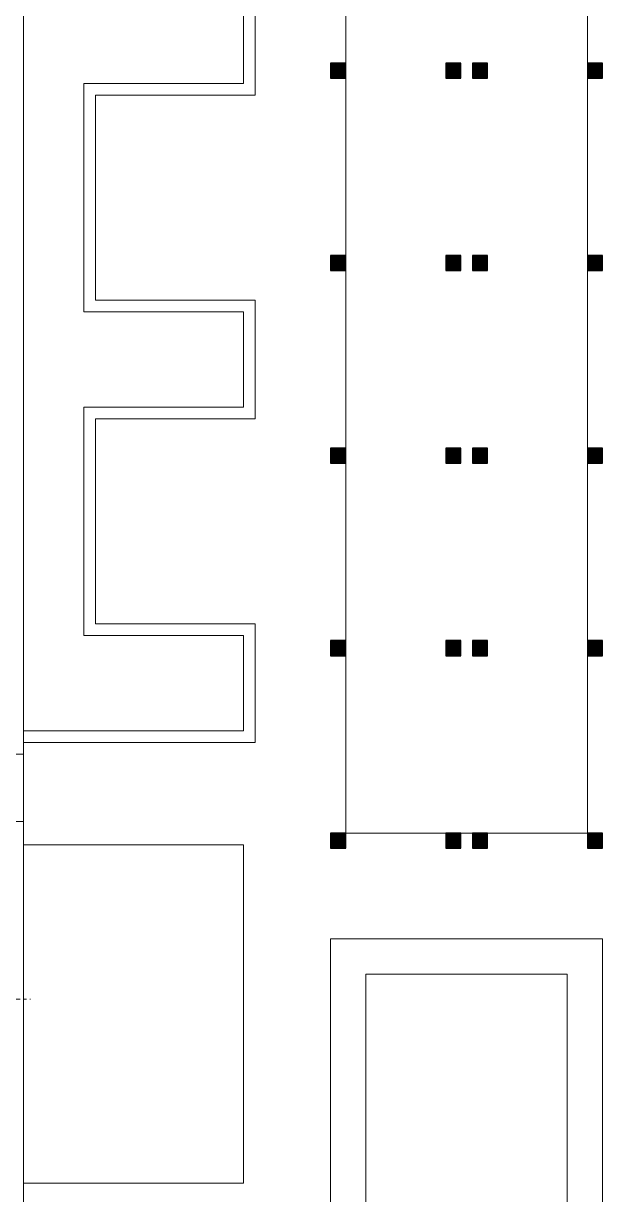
# Model space of a CAD drawing. Header units: metres. Extents: x 5205117 to 5948571, y 646915 to 1143748.
# Drawn here: x 5332847 to 5344347, y 1003441 to 1026706 of the extents above; entities that cross this region are included whole.
import ezdxf

# ---------------------------------------------------------------- set-up
doc = ezdxf.new("R2010")
doc.units = ezdxf.units.M
doc.header["$MEASUREMENT"] = 0
doc.linetypes.add('CENTER', pattern=[2, 1.25, -0.25, 0.25, -0.25])
doc.linetypes.add('CONTINOUS', pattern=[0])
for name, color, linetype, lineweight in [('A-Center line', 1, 'CENTER', 9), ('A-Column', 191, 'CONTINOUS', 30), ('A-Elevation 1', 4, 'Continuous', 13), ('A-Elevation 2', 163, 'Continuous', 9), ('A-Elevation 3', 251, 'Continuous', 5), ('A-R.C.C.', 190, 'Continuous', 30), ('H-Column', 191, 'Continuous', 5)]:
    doc.layers.add(name, color=color, linetype=linetype, lineweight=lineweight)

# ---------------------------------------------------------------- blocks, each defined once
blk = doc.blocks.new('A$C22A8137B')
at = {"layer": 'H-Column', "ltscale": 100}
h = blk.add_hatch(dxfattribs=at)
h.set_pattern_fill('ANSI31', color=256, scale=125, angle=90)
h.set_pattern_definition([(135, (26973.993, -689880.47), (-11.04854346, -11.04854346), [])])
h.paths.add_polyline_path([(-300, 0), (0, 0), (0, 300), (-300, 300)])
at = {"layer": 'A-Column', "ltscale": 5}
blk.add_lwpolyline([(-300, 0), (0, 0), (0, 300), (-300, 300)], close=True, dxfattribs=at)

msp = doc.modelspace()

# ---------------------------------------------------------------- linework, layer by layer
at = {"layer": 'A-Center line', "ltscale": 250}
msp.add_line((5289471.8, 1007325.3), (5332983.9, 1007325.3), dxfattribs=at)
at = {"layer": 'A-Elevation 1'}
msp.add_lwpolyline([(5332846.9, 1012190.1), (5332616.9, 1012190.1), (5332616.9, 1027640.1), (5335116.9, 1027640.1), (5335116.9, 1037395.1), (5335346.9, 1037395.1), (5335346.9, 1027410.1), (5332846.9, 1027410.1)], close=True, dxfattribs=at)
at = {"layer": 'A-Elevation 1', "ltscale": 5}
msp.add_lwpolyline([(5332846.9, 1003210.1), (5332846.9, 1010850.1), (5332616.9, 1010850.1), (5332616.9, 1003210.1)], close=True, dxfattribs=at)
at = {"layer": 'A-Elevation 2', "ltscale": 5}
msp.add_lwpolyline([(5344046.9, 1040920.1), (5339246.9, 1040920.1), (5339246.9, 1010620.1), (5344046.9, 1010620.1)], close=True, dxfattribs=at)
at = {"layer": 'A-Elevation 2', "ltscale": 5, "flags": 128}
for points in [[(5332846.9, 1012420.1), (5337446.9, 1012420.1), (5337446.9, 1014780.1), (5334276.9, 1014780.1), (5334276.9, 1018850.1), (5337446.9, 1018850.1), (5337446.9, 1021210.1), (5334276.9, 1021210.1), (5334276.9, 1025280.1), (5337446.9, 1025280.1), (5337446.9, 1037395.1), (5335346.9, 1037395.1)], [(5332846.9, 1012650.1), (5337216.9, 1012650.1), (5337216.9, 1014550.1), (5334046.9, 1014550.1), (5334046.9, 1019080.1), (5337216.9, 1019080.1), (5337216.9, 1020980.1), (5334046.9, 1020980.1), (5334046.9, 1025510.1), (5337216.9, 1025510.1), (5337216.9, 1037165.1), (5335346.9, 1037165.1)], [(5335346.9, 976420.1), (5337646.9, 976420.1), (5337646.9, 974620.1), (5342646.9, 974620.1), (5342646.9, 987120.1), (5340846.9, 987120.1), (5340846.9, 994870.1), (5344346.9, 994870.1), (5344346.9, 1008520.1), (5338946.9, 1008520.1), (5338946.9, 1001640.1), (5332846.9, 1001640.1)], [(5335346.9, 977120.1), (5338346.9, 977120.1), (5338346.9, 975320.1), (5341946.9, 975320.1), (5341946.9, 986420.1), (5340146.9, 986420.1), (5340146.9, 995570.1), (5343646.9, 995570.1), (5343646.9, 1007820.1), (5339646.9, 1007820.1), (5339646.9, 1000940.1), (5332846.9, 1000940.1)]]:
    msp.add_lwpolyline(points, dxfattribs=at)
at = {"layer": 'A-Elevation 3', "ltscale": 5}
msp.add_line((5332846.9, 1012190.1), (5332846.9, 1010850.1), dxfattribs=at)
at = {"layer": 'A-Elevation 3', "ltscale": 5, "flags": 128}
msp.add_lwpolyline([(5332846.9, 1010390.1), (5337216.9, 1010390.1), (5337216.9, 1003670.1), (5332846.9, 1003670.1)], dxfattribs=at)

# ---------------------------------------------------------------- block references
at = {"layer": 'A-R.C.C.', "ltscale": 5}
for p in [(5339246.9, 1025620.1), (5341531.9, 1025620.1), (5342061.9, 1025620.1), (5344346.9, 1025620.1), (5339246.9, 1021795.1), (5341531.9, 1021795.1), (5342061.9, 1021795.1), (5344346.9, 1021795.1), (5339246.9, 1017970.1), (5341531.9, 1017970.1), (5342061.9, 1017970.1), (5344346.9, 1017970.1), (5339246.9, 1014145.1), (5341531.9, 1014145.1), (5342061.9, 1014145.1), (5344346.9, 1014145.1), (5339246.9, 1010320.1), (5341531.9, 1010320.1), (5342061.9, 1010320.1), (5344346.9, 1010320.1)]:
    msp.add_blockref('A$C22A8137B', p, dxfattribs=at)

doc.saveas('drawing.dxf')
